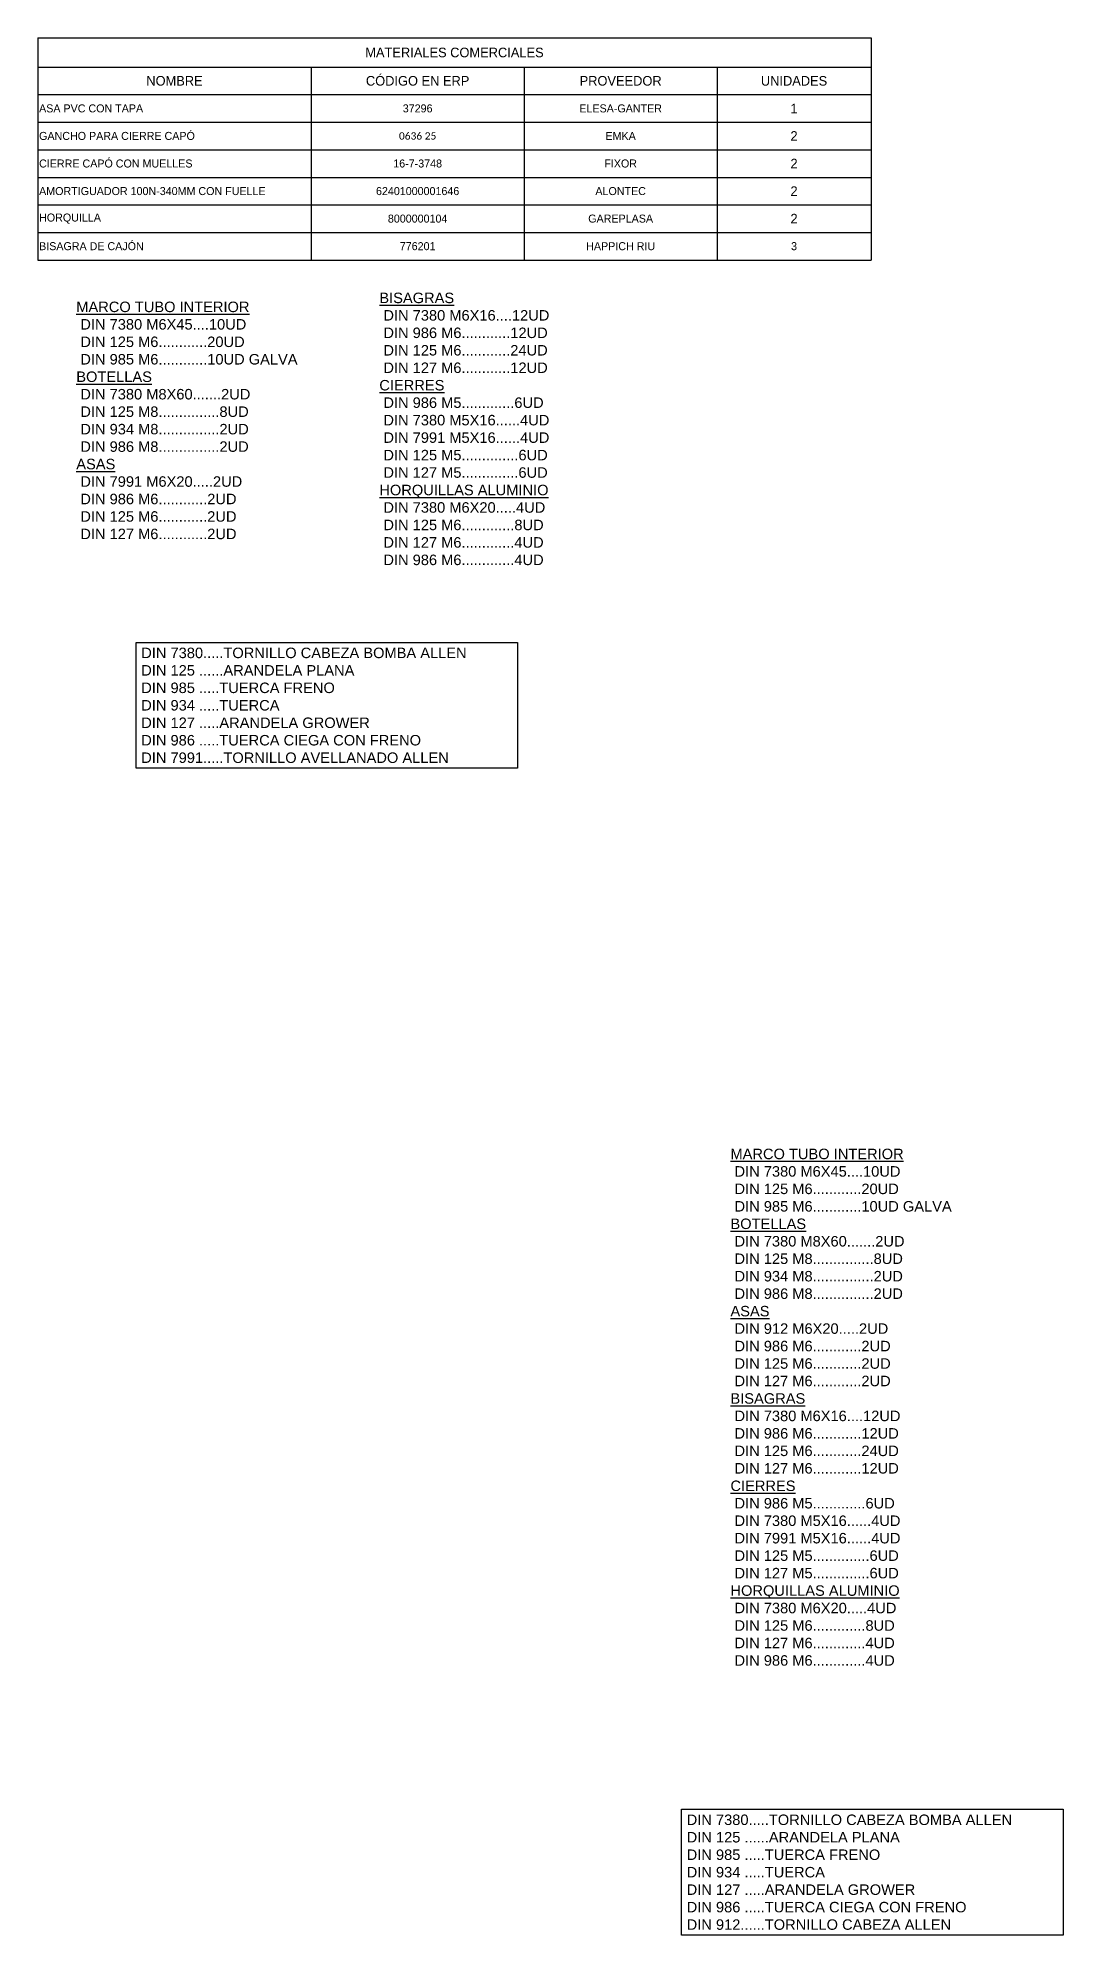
# Model space of a CAD drawing. Extents: x 0 to 7419, y -673 to 3042.
# Drawn here: x 5412 to 7419, y -673 to 3042 of the extents above; entities that cross this region are included whole.
import ezdxf

# ---------------------------------------------------------------- set-up
doc = ezdxf.new("R2010")
doc.units = 0
doc.header["$LTSCALE"] = 10
doc.layers.get('0').update_dxf_attribs({"linetype": 'CONTINUOUS'})

# ---------------------------------------------------------------- blocks, each defined once
blk = doc.blocks.new('*T39')
at = {"color": 0, "linetype": 'ByBlock', "lineweight": -2, "transparency": 16777216}
for p, q in [((0, 0), (1631.2, 0)), ((0, 0), (0, -57.1)), ((1631.2, 0), (1631.2, -57.1)), ((534.8, -57.1), (1631.2, -57.1)), ((0, -111.1), (0, -434.9)), ((534.8, -111.1), (534.8, -434.9)), ((952.3, -111.1), (952.3, -434.9)), ((1329.8, -111.1), (1329.8, -434.9)), ((1631.2, -111.1), (1631.2, -434.9)), ((0, -165), (1631.2, -165)), ((0, -219), (1631.2, -219)), ((0, -273), (1631.2, -273)), ((0, -326.9), (1631.2, -326.9)), ((0, -380.9), (1631.2, -380.9)), ((0, -434.9), (1631.2, -434.9))]:
    blk.add_line(p, q, dxfattribs=at)
at = {"color": 0, "lineweight": 30, "transparency": 16777216}
for p, q in [((0, -57.1), (534.8, -57.1)), ((0, -57.1), (0, -111.1)), ((534.8, -57.1), (534.8, -111.1)), ((952.3, -57.1), (952.3, -111.1)), ((1329.8, -57.1), (1329.8, -111.1)), ((1631.2, -57.1), (1631.2, -111.1)), ((0, -111.1), (1631.2, -111.1))]:
    blk.add_line(p, q, dxfattribs=at)
at = {"color": 0, "transparency": 16777216}
for s, insert, char_height, width, attachment_point in [('MATERIALES COMERCIALES', (815.6, -28.6), 18.8, 1626.501, 5), ('NOMBRE', (267.4, -84.1), 18.8, 530.059, 5), ('CÓDIGO EN ERP', (743.5, -84.1), 18.8, 412.81, 5), ('PROVEEDOR', (1141, -84.1), 18.8, 372.821, 5), ('UNIDADES', (1480.5, -84.1), 18.8, 296.712, 5), ('ASA PVC CON TAPA', (2.3, -138.1), 15.666, 530.059, 4), ('37296', (743.5, -138.1), 15.67, 412.81, 5), ('ELESA-GANTER', (1141, -138.1), 15.666, 372.821, 5), ('1', (1480.5, -138.1), 18.8, 296.712, 5), ('GANCHO PARA CIERRE CAPÓ', (2.3, -192), 15.666, 530.059, 4), ('{\\fCalibri|b0|i0|c0|p34;\\H0.91667x;\\C256;0636 25}', (743.5, -192), 15.666, 412.81, 5), ('EMKA', (1141, -192), 15.67, 372.821, 5), ('2', (1480.5, -192), 18.8, 296.712, 5), ('CIERRE CAPÓ CON MUELLES', (2.3, -246), 15.666, 530.059, 4), ('16-7-3748', (743.5, -246), 15.67, 412.81, 5), ('FIXOR', (1141, -246), 15.67, 372.821, 5), ('2', (1480.5, -246), 18.8, 296.712, 5), ('AMORTIGUADOR 100N-340MM CON FUELLE', (2.3, -300), 15.666, 530.059, 4), ('62401000001646', (743.5, -300), 15.666, 412.81, 5), ('ALONTEC', (1141, -300), 15.67, 372.821, 5), ('2', (1480.5, -300), 18.8, 296.712, 5), ('HORQUILLA', (2.3, -353.9), 15.67, 530.059, 4), ('8000000104', (743.5, -353.9), 15.67, 412.81, 5), ('GAREPLASA', (1141, -353.9), 15.67, 372.821, 5), ('2', (1480.5, -353.9), 18.8, 296.712, 5), ('BISAGRA DE CAJÓN', (2.3, -407.9), 15.666, 530.059, 4), ('776201', (743.5, -407.9), 15.67, 412.81, 5), ('HAPPICH RIU', (1141, -407.9), 15.666, 372.821, 5), ('3', (1480.5, -407.9), 15.7, 296.712, 5)]:
    blk.add_mtext(s, dxfattribs=dict(at, insert=insert, char_height=char_height, width=width, attachment_point=attachment_point))

msp = doc.modelspace()

# ---------------------------------------------------------------- block references
msp.add_blockref('*T39', (5411.9, 3041.9))

# ---------------------------------------------------------------- texts
at = {"char_height": 41.035, "attachment_point": 1}
for s, insert in [('{\\fHelvetica|b0|i0|c0|p2;\\H0.5x;\\P\\LBISAGRAS\\l\\P DIN 7380 M6X16....12UD\\P DIN 986 M6............12UD\\P DIN 125 M6............24UD\\P DIN 127 M6............12UD\\P\\LCIERRES\\l\\P DIN 986 M5.............6UD\\P DIN 7380 M5X16......4UD\\P DIN 7991 M5X16......4UD\\P DIN 125 M5..............6UD\\P DIN 127 M5..............6UD\\P\\LHORQUILLAS ALUMINIO\\P\\l DIN 7380 M6X20.....4UD\\P DIN 125 M6.............8UD\\P DIN 127 M6.............4UD\\P DIN 986 M6.............4UD}', (6080.4, 2577.3)), ('{\\fHelvetica|b0|i0|c0|p2;\\H0.5x;\\LMARCO TUBO INTERIOR\\l\\P DIN 7380 M6X45....10UD\\P DIN 125 M6............20UD\\P DIN 985 M6............10UD GALVA\\P\\LBOTELLAS\\P\\l DIN 7380 M8X60.......2UD\\P DIN 125 M8...............8UD\\P DIN 934 M8...............2UD\\P DIN 986 M8...............2UD\\P\\LASAS\\P\\l DIN 7991 M6X20.....2UD\\P DIN 986 M6............2UD\\P DIN 125 M6............2UD\\P DIN 127 M6............2UD}', (5487, 2525.5)), ('{\\fHelvetica|b0|i0|c0|p2;\\H0.5x;\\LMARCO TUBO INTERIOR\\l\\P DIN 7380 M6X45....10UD\\P DIN 125 M6............20UD\\P DIN 985 M6............10UD GALVA\\P\\LBOTELLAS\\P\\l DIN 7380 M8X60.......2UD\\P DIN 125 M8...............8UD\\P DIN 934 M8...............2UD\\P DIN 986 M8...............2UD\\P\\LASAS\\P\\l DIN 912 M6X20.....2UD\\P DIN 986 M6............2UD\\P DIN 125 M6............2UD\\P DIN 127 M6............2UD\\P\\LBISAGRAS\\l\\P DIN 7380 M6X16....12UD\\P DIN 986 M6............12UD\\P DIN 125 M6............24UD\\P DIN 127 M6............12UD\\P\\LCIERRES\\l\\P DIN 986 M5.............6UD\\P DIN 7380 M5X16......4UD\\P DIN 7991 M5X16......4UD\\P DIN 125 M5..............6UD\\P DIN 127 M5..............6UD\\P\\LHORQUILLAS ALUMINIO\\P\\l DIN 7380 M6X20.....4UD\\P DIN 125 M6.............8UD\\P DIN 127 M6.............4UD\\P DIN 986 M6.............4UD}', (6767.9, 866.7))]:
    msp.add_mtext_dynamic_manual_height_columns(s, width=519.483, gutter_width=12.5, heights=[1255.2], dxfattribs=dict(at, insert=insert))
at = {"char_height": 20.52, "attachment_point": 1, "bg_fill": 16, "box_fill_scale": 1.5, "bg_fill_color": 256, "bg_fill_transparency": 0}
for s, insert in [('{\\fHelvetica|b0|i0|c0|p2;DIN 7380.....TORNILLO CABEZA BOMBA ALLEN\\PDIN 125 ......ARANDELA PLANA\\PDIN 985 .....TUERCA FRENO\\PDIN 934 .....TUERCA\\PDIN 127 .....ARANDELA GROWER\\PDIN 986 .....TUERCA CIEGA CON FRENO\\PDIN 7991.....TORNILLO AVELLANADO ALLEN}', (5614.2, 1847.9)), ('{\\fHelvetica|b0|i0|c0|p2;DIN 7380.....TORNILLO CABEZA BOMBA ALLEN\\PDIN 125 ......ARANDELA PLANA\\PDIN 985 .....TUERCA FRENO\\PDIN 934 .....TUERCA\\PDIN 127 .....ARANDELA GROWER\\PDIN 986 .....TUERCA CIEGA CON FRENO\\PDIN 912......TORNILLO CABEZA ALLEN}', (6682.2, -437.2))]:
    msp.add_mtext_dynamic_manual_height_columns(s, width=726.675, gutter_width=12.5, heights=[0], dxfattribs=dict(at, insert=insert))

doc.saveas('drawing.dxf')
